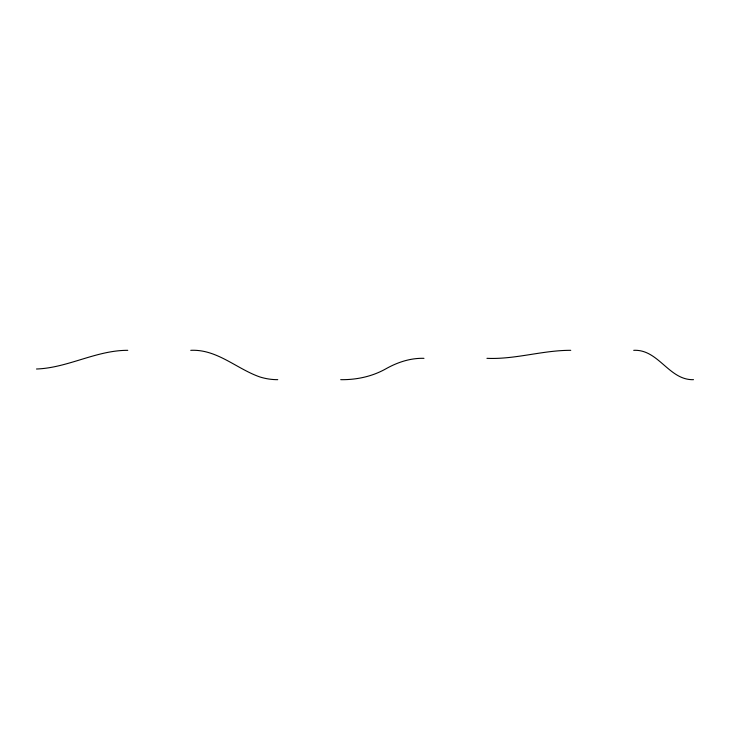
<?xml version="1.0" encoding="UTF-8"?>
<svg xmlns="http://www.w3.org/2000/svg" width="730" height="730" viewBox="0 0 730 730"><rect width="100%" height="100%" fill="white"/><g stroke="black" fill="none" stroke-linecap="round" stroke-linejoin="round"><path stroke-width="1.09" d="M36.5 369.006C67.863 367.911 96.196 350.218 127.768 350.327M423.975 358.33C410.388 357.937 397.248 362.345 385.549 369.006C371.908 376.616 356.258 379.901 340.709 379.673M570.75 350.327C542.554 350.218 515.243 359.589 486.946 358.33M190.74 350.327C217.011 349.022 236.566 368.842 259.926 376.972A59.103 59.103 0 0 0 277.747 379.673M633.713 350.327C658.588 349.049 668.872 380.385 693.5 379.673"/></g></svg>
